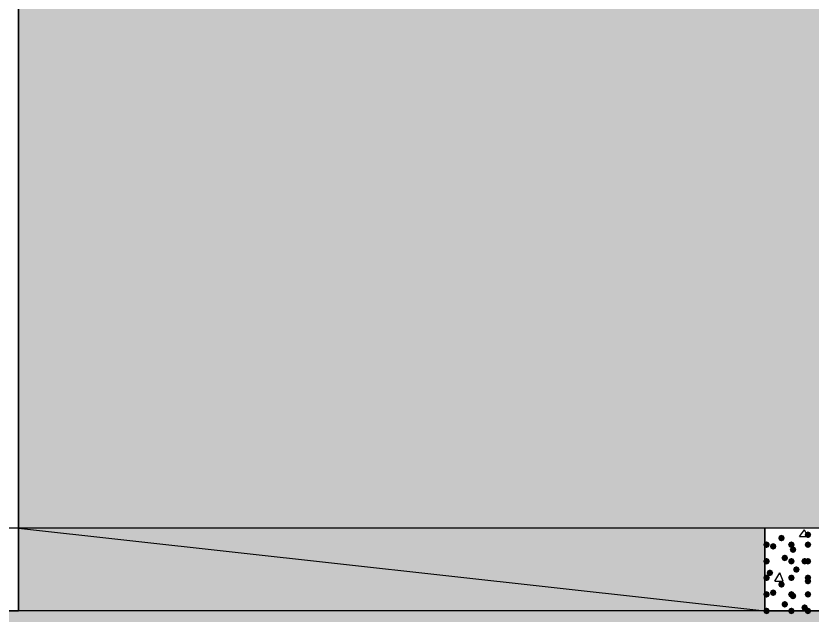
# Model space of a CAD drawing. Header units: millimetres. Extents: x 0 to 420, y 0 to 297.
# Drawn here: x 224.35 to 244.71, y 105.64 to 120.96 of the extents above; entities that cross this region are included whole.
import ezdxf

# ---------------------------------------------------------------- set-up
doc = ezdxf.new("R2010")
doc.units = ezdxf.units.MM
doc.layers.get('0').update_dxf_attribs({"linetype": 'CONTINUOUS'})

msp = doc.modelspace()

# ---------------------------------------------------------------- hatches: boundary and pattern name
at = {"true_color": 0x000008}
h = msp.add_hatch(color=0, dxfattribs=at)
h.paths.add_polyline_path([(385.826, 126.915333), (224.409, 126.915333), (385.826, 107.865333)], flags=0)
h.paths.add_polyline_path([(224.409, 126.915333), (385.826, 107.865333), (224.409, 107.865333)], flags=0)
h = msp.add_hatch(color=0, dxfattribs=at)
h.paths.add_polyline_path([(243.501333, 107.865333), (224.409, 107.865333), (243.501333, 105.748667)], flags=0)
h.paths.add_polyline_path([(224.409, 107.865333), (243.501333, 105.748667), (224.409, 105.748667)], flags=0)
at = {"true_color": 0x000007}
for points in [[(244.686667, 107.696), (244.661796, 107.636204), (244.602, 107.611333), (244.542204, 107.636204), (244.517333, 107.696), (244.542204, 107.755796), (244.602, 107.780667), (244.661796, 107.755796)], [(243.628333, 107.442), (243.603462, 107.382204), (243.543667, 107.357333), (243.483871, 107.382204), (243.459, 107.442), (243.483871, 107.501796), (243.543667, 107.526667), (243.603462, 107.501796)], [(244.009333, 107.611333), (243.984463, 107.551537), (243.924667, 107.526667), (243.864871, 107.551537), (243.84, 107.611333), (243.864871, 107.671129), (243.924667, 107.696), (243.984462, 107.671129)], [(244.263333, 107.442), (244.238463, 107.382204), (244.178667, 107.357333), (244.118871, 107.382204), (244.094, 107.442), (244.118871, 107.501796), (244.178667, 107.526667), (244.238462, 107.501796)], [(244.686667, 107.442), (244.661796, 107.382204), (244.602, 107.357333), (244.542204, 107.382204), (244.517333, 107.442), (244.542204, 107.501796), (244.602, 107.526667), (244.661796, 107.501796)], [(243.797667, 107.399667), (243.772796, 107.339871), (243.713, 107.315), (243.653204, 107.339871), (243.628333, 107.399667), (243.653204, 107.459462), (243.713, 107.484333), (243.772796, 107.459463)], [(244.305667, 107.315), (244.280796, 107.255204), (244.221, 107.230333), (244.161204, 107.255204), (244.136333, 107.315), (244.161204, 107.374796), (244.221, 107.399667), (244.280796, 107.374796)], [(244.094, 107.103333), (244.069129, 107.043538), (244.009333, 107.018667), (243.949538, 107.043538), (243.924667, 107.103333), (243.949537, 107.163129), (244.009333, 107.188), (244.069129, 107.163129)], [(243.628333, 107.018667), (243.603462, 106.958871), (243.543667, 106.934), (243.483871, 106.958871), (243.459, 107.018667), (243.483871, 107.078462), (243.543667, 107.103333), (243.603462, 107.078463)], [(244.263333, 107.018667), (244.238463, 106.958871), (244.178667, 106.934), (244.118871, 106.958871), (244.094, 107.018667), (244.118871, 107.078462), (244.178667, 107.103333), (244.238462, 107.078463)], [(244.602, 107.018667), (244.577129, 106.958871), (244.517333, 106.934), (244.457538, 106.958871), (244.432667, 107.018667), (244.457537, 107.078462), (244.517333, 107.103333), (244.577129, 107.078463)], [(244.686667, 107.018667), (244.661796, 106.958871), (244.602, 106.934), (244.542204, 106.958871), (244.517333, 107.018667), (244.542204, 107.078462), (244.602, 107.103333), (244.661796, 107.078463)], [(243.713, 106.722333), (243.688129, 106.662537), (243.628333, 106.637667), (243.568537, 106.662537), (243.543667, 106.722333), (243.568537, 106.782129), (243.628333, 106.807), (243.688129, 106.782129)], [(244.390333, 106.807), (244.365462, 106.747204), (244.305667, 106.722333), (244.245871, 106.747204), (244.221, 106.807), (244.245871, 106.866796), (244.305667, 106.891667), (244.365462, 106.866796)], [(243.628333, 106.595333), (243.603462, 106.535538), (243.543667, 106.510667), (243.483871, 106.535538), (243.459, 106.595333), (243.483871, 106.655129), (243.543667, 106.68), (243.603462, 106.655129)], [(244.009333, 106.426), (243.984463, 106.366204), (243.924667, 106.341333), (243.864871, 106.366204), (243.84, 106.426), (243.864871, 106.485796), (243.924667, 106.510667), (243.984462, 106.485796)], [(244.263333, 106.595333), (244.238463, 106.535538), (244.178667, 106.510667), (244.118871, 106.535538), (244.094, 106.595333), (244.118871, 106.655129), (244.178667, 106.68), (244.238462, 106.655129)], [(244.686667, 106.595333), (244.661796, 106.535538), (244.602, 106.510667), (244.542204, 106.535538), (244.517333, 106.595333), (244.542204, 106.655129), (244.602, 106.68), (244.661796, 106.655129)], [(244.686667, 106.510667), (244.661796, 106.450871), (244.602, 106.426), (244.542204, 106.450871), (244.517333, 106.510667), (244.542204, 106.570462), (244.602, 106.595333), (244.661796, 106.570463)], [(243.797667, 106.214333), (243.772796, 106.154537), (243.713, 106.129667), (243.653204, 106.154537), (243.628333, 106.214333), (243.653204, 106.274129), (243.713, 106.299), (243.772796, 106.274129)], [(243.628333, 106.172), (243.603462, 106.112204), (243.543667, 106.087333), (243.483871, 106.112204), (243.459, 106.172), (243.483871, 106.231796), (243.543667, 106.256667), (243.603462, 106.231796)], [(244.263333, 106.172), (244.238463, 106.112204), (244.178667, 106.087333), (244.118871, 106.112204), (244.094, 106.172), (244.118871, 106.231796), (244.178667, 106.256667), (244.238462, 106.231796)], [(244.305667, 106.129667), (244.280796, 106.069871), (244.221, 106.045), (244.161204, 106.069871), (244.136333, 106.129667), (244.161204, 106.189462), (244.221, 106.214333), (244.280796, 106.189463)], [(244.686667, 106.172), (244.661796, 106.112204), (244.602, 106.087333), (244.542204, 106.112204), (244.517333, 106.172), (244.542204, 106.231796), (244.602, 106.256667), (244.661796, 106.231796)], [(244.094, 105.918), (244.069129, 105.858204), (244.009333, 105.833333), (243.949538, 105.858204), (243.924667, 105.918), (243.949537, 105.977796), (244.009333, 106.002667), (244.069129, 105.977796)], [(244.602, 105.833333), (244.577129, 105.773538), (244.517333, 105.748667), (244.457538, 105.773538), (244.432667, 105.833333), (244.457537, 105.893129), (244.517333, 105.918), (244.577129, 105.893129)], [(243.628333, 105.748667), (243.603462, 105.688871), (243.543667, 105.664), (243.483871, 105.688871), (243.459, 105.748667), (243.483871, 105.808462), (243.543667, 105.833333), (243.603462, 105.808463)], [(244.263333, 105.748667), (244.238463, 105.688871), (244.178667, 105.664), (244.118871, 105.688871), (244.094, 105.748667), (244.118871, 105.808462), (244.178667, 105.833333), (244.238462, 105.808463)], [(244.686667, 105.748667), (244.661796, 105.688871), (244.602, 105.664), (244.542204, 105.688871), (244.517333, 105.748667), (244.542204, 105.808462), (244.602, 105.833333), (244.661796, 105.808463)]]:
    msp.add_hatch(color=0, dxfattribs=at).paths.add_polyline_path(points, flags=0)
at = {"true_color": 0x000008}
h = msp.add_hatch(color=0, dxfattribs=at)
h.paths.add_polyline_path([(385.826, 105.748667), (39.708667, 105.748667), (385.826, 86.656333)], flags=0)
h.paths.add_polyline_path([(39.708667, 105.748667), (385.826, 86.656333), (39.708667, 86.656333)], flags=0)

# ---------------------------------------------------------------- linework, layer by layer
at = {"color": 0, "true_color": 0x000007}
for points in [[(38.650333, 126.915333), (38.650333, 150.241), (386.884333, 150.241), (386.884333, 126.915333), (224.409, 126.915333), (224.409, 105.748667), (201.125667, 105.748667), (201.125667, 126.915333)], [(38.650333, 126.915333), (38.650333, 150.241), (386.884333, 150.241), (386.884333, 126.915333), (224.409, 126.915333), (224.409, 105.748667), (201.125667, 105.748667), (201.125667, 126.915333)], [(222.292333, 107.865333), (222.292333, 105.748667), (224.409, 105.748667), (224.409, 107.865333)], [(243.501333, 107.865333), (243.501333, 105.748667), (245.618, 105.748667), (245.618, 107.865333)]]:
    msp.add_lwpolyline(points, close=True, dxfattribs=at)
at = {"color": 0, "true_color": 0x000008}
for points in [[(224.409, 126.915333), (385.826, 107.865333), (224.409, 107.865333)], [(243.501333, 107.865333), (224.409, 107.865333), (243.501333, 105.748667)], [(224.409, 107.865333), (243.501333, 105.748667), (224.409, 105.748667)], [(385.826, 105.748667), (39.708667, 105.748667), (385.826, 86.656333)]]:
    msp.add_lwpolyline(points, close=True, dxfattribs=at)
at = {"color": 0, "true_color": 0x000007}
for points in [[(224.409, 107.865333), (224.409, 126.915333)], [(244.390333, 107.653667), (244.517333, 107.823)], [(244.602, 107.653667), (244.517333, 107.823)], [(244.390333, 107.653667), (244.602, 107.653667)], [(243.755333, 106.510667), (243.882333, 106.722333)], [(243.967, 106.510667), (243.882333, 106.722333)], [(243.755333, 106.510667), (243.967, 106.510667)]]:
    msp.add_lwpolyline(points, dxfattribs=at)

doc.saveas('drawing.dxf')
